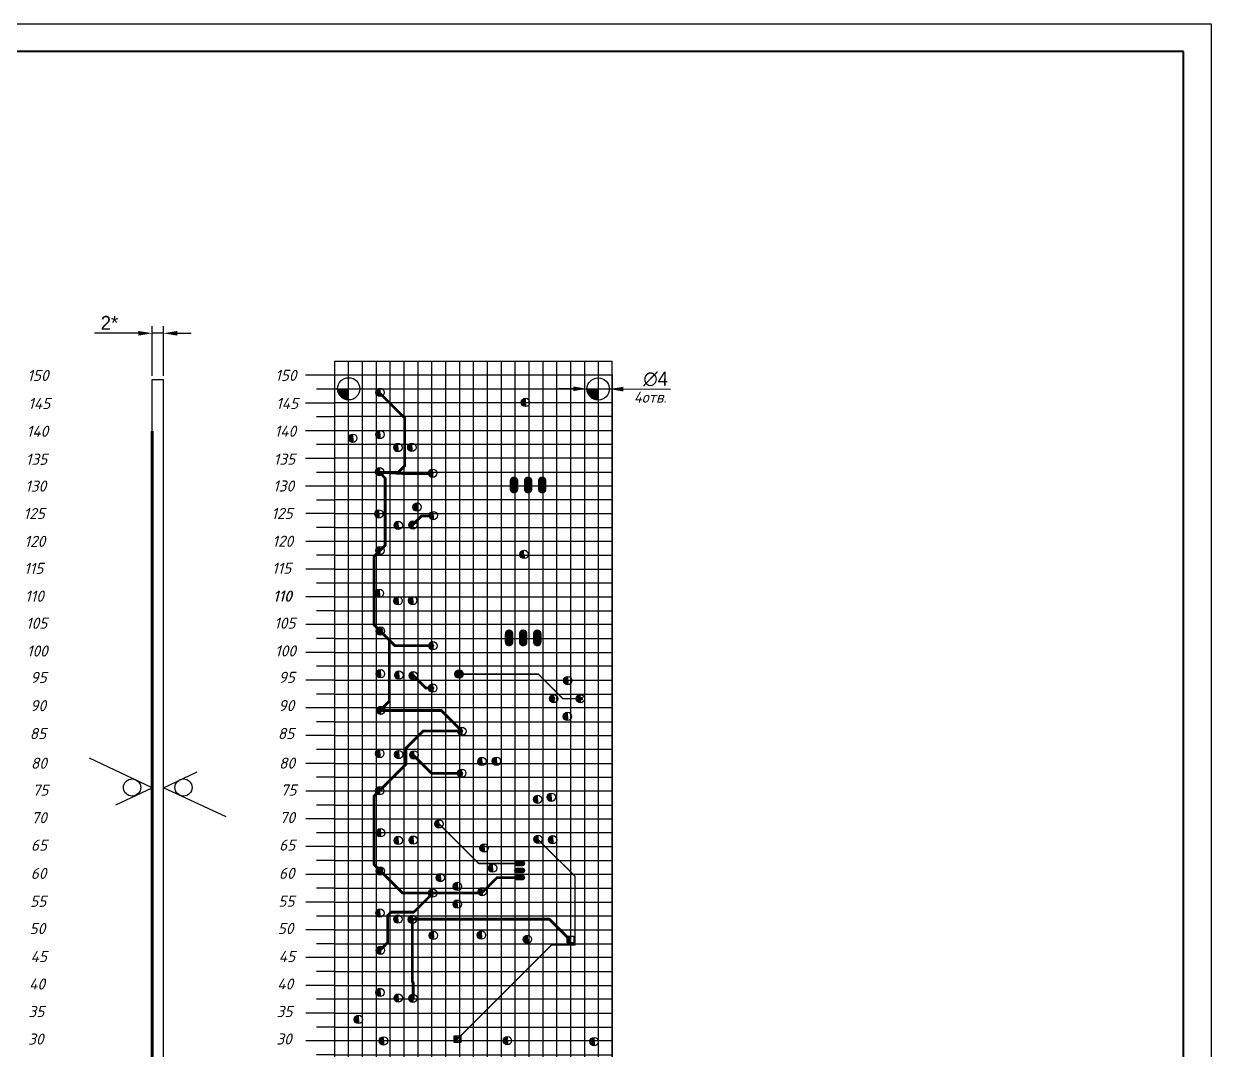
# Model space of a CAD drawing. Header units: millimetres. Extents: x 40 to 3761, y -469 to 920.
# Drawn here: x 1735.9 to 1949.7, y 11.2 to 196.2 of the extents above; entities that cross this region are included whole.
import ezdxf

# ---------------------------------------------------------------- set-up
doc = ezdxf.new("R2010")
doc.units = ezdxf.units.MM
doc.layers.get('Defpoints').update_dxf_attribs({"color": 5})
for name, color, linetype in [('3-размеры', 6, 'Continuous'), ('BottomLayer', 5, 'Continuous'), ('KONTUR', 7, 'Continuous'), ('PDF _Текст', 7, 'Continuous'), ('Слой1', 7, 'Continuous')]:
    doc.layers.add(name, color=color, linetype=linetype)
doc.layers.add('Основная', color=7, linetype='Continuous', lineweight=40)
doc.layers.add('Толстые', color=7, linetype='Continuous', lineweight=30)
doc.styles.add('PDF ISOCPEUR Italic', font='isocpeui.ttf')
doc.dimstyles.new('ISO-25', dxfattribs={"dimtxt": 2.5, "dimasz": 2.5, "dimexe": 1.25, "dimexo": 0.625, "dimtad": 1, "dimtxsty": 'Standard', "dimcen": 2.5, "dimadec": 0, "dimazin": 0, "dimtfac": 1, "dimtmove": 0, "dimatfit": 3, "dimfxl": 1, "dimarcsym": 0})

# ---------------------------------------------------------------- blocks, each defined once
blk = doc.blocks.new('*U91')
blk.add_line((0, 0.98), (0, -0.98))
blk = doc.blocks.new('*U92')
at = {"color": 0, "linetype": 'ByBlock', "lineweight": -2, "transparency": 16777216}
for p in [(0, 0), (5, 0), (10, 0), (15, 0), (20, 0), (25, 0), (30, 0), (35, 0), (40, 0), (45, 0), (50, 0), (55, 0), (60, 0), (65, 0), (70, 0), (75, 0), (80, 0), (85, 0), (90, 0), (95, 0), (100, 0), (105, 0), (110, 0), (115, 0), (120, 0), (125, 0)]:
    blk.add_blockref('*U91', p, dxfattribs=at)
blk = doc.blocks.new('*U93')
blk.add_line((1.62, 0), (-1.62, 0))
blk = doc.blocks.new('*U94')
at = {"color": 0, "linetype": 'ByBlock', "lineweight": -2, "transparency": 16777216}
for p in [(0, 0), (0, -2.5), (0, -5), (0, -7.5), (0, -10), (0, -12.5), (0, -15), (0, -17.5), (0, -20), (0, -22.5), (0, -25), (0, -27.5), (0, -30), (0, -32.5), (0, -35), (0, -37.5), (0, -40), (0, -42.5), (0, -45), (0, -47.5), (0, -50), (0, -52.5), (0, -55), (0, -57.5), (0, -60), (0, -62.5), (0, -65), (0, -67.5), (0, -70), (0, -72.5), (0, -75), (0, -77.5), (0, -80), (0, -82.5), (0, -85), (0, -87.5), (0, -90), (0, -92.5), (0, -95), (0, -97.5), (0, -100), (0, -102.5), (0, -105), (0, -107.5), (0, -110), (0, -112.5), (0, -115), (0, -117.5), (0, -120), (0, -122.5), (0, -125)]:
    blk.add_blockref('*U93', p, dxfattribs=at)
blk = doc.blocks.new('*U85')
for p, q in [((-25, 2.5), (25, 2.5)), ((-25, 0), (25, 0)), ((25, -2.5), (-25, -2.5))]:
    blk.add_line(p, q)
blk = doc.blocks.new('*U86')
at = {"color": 0, "linetype": 'ByBlock', "lineweight": -2, "transparency": 16777216}
for p in [(0, 142.5), (0, 135), (0, 127.5), (0, 120), (0, 112.5), (0, 105), (0, 97.5), (0, 90), (0, 82.5), (0, 75), (0, 67.5), (0, 60), (0, 52.5), (0, 45), (0, 37.5), (0, 30), (0, 22.5), (0, 15), (0, 7.5), (0, 0)]:
    blk.add_blockref('*U85', p, dxfattribs=at)
blk = doc.blocks.new('*U87')
for p, q in [((-2.5, 76.25), (-2.5, 73.75)), ((0, -76.25), (0, 76.25)), ((2.5, -76.25), (2.5, 76.25)), ((-2.5, 73.75), (-2.5, -76.25))]:
    blk.add_line(p, q)
blk = doc.blocks.new('*U88')
at = {"color": 0, "linetype": 'ByBlock', "lineweight": -2, "transparency": 16777216}
for p in [(0, 0), (7.5, 0), (15, 0), (22.5, 0), (30, 0), (37.5, 0), (45, 0)]:
    blk.add_blockref('*U87', p, dxfattribs=at)
blk = doc.blocks.new('*D111')
at = {"layer": '3-размеры', "color": 0, "lineweight": -2, "transparency": 16777216}
for p, q in [((1834.8, 130.42), (1832.3, 130.44)), ((1837.3, 130.41), (1841.3, 130.37)), ((1852.34, 130.29), (1843.8, 130.35))]:
    blk.add_line(p, q, dxfattribs=at)
at = {"layer": '3-размеры', "color": 0, "transparency": 16777216}
for points in [[(1834.8, 130.84), (1834.8, 130.01), (1837.3, 130.41)], [(1843.8, 130.77), (1843.8, 129.94), (1841.3, 130.37)]]:
    blk.add_solid(points, dxfattribs=at)
at = {"layer": 'Defpoints', "color": 0, "transparency": 16777216}
for p in [(1837.3, 130.41), (1841.3, 130.37)]:
    blk.add_point(p, dxfattribs=at)
at = {"layer": '3-размеры', "color": 0, "transparency": 16777216, "insert": (1849.65, 132.18), "char_height": 2.5, "attachment_point": 5, "rotation": 359.5536}
blk.add_mtext('∅4', dxfattribs=at)
blk = doc.blocks.new('*D107')
at = {"layer": '3-размеры', "color": 0, "lineweight": -2, "transparency": 16777216}
for p, q in [((1759.01, 132.72), (1759.01, 141.67)), ((1761.01, 132.72), (1761.01, 141.67)), ((1756.51, 140.42), (1748.59, 140.42)), ((1761.01, 140.42), (1759.01, 140.42)), ((1763.51, 140.42), (1766.01, 140.42))]:
    blk.add_line(p, q, dxfattribs=at)
at = {"layer": '3-размеры', "color": 0, "transparency": 16777216}
for points in [[(1756.51, 140.83), (1756.51, 140), (1759.01, 140.42)], [(1763.51, 140.83), (1763.51, 140), (1761.01, 140.42)]]:
    blk.add_solid(points, dxfattribs=at)
at = {"layer": 'Defpoints', "color": 0, "transparency": 16777216}
for p in [(1759.01, 140.42), (1759.01, 132.1), (1761.01, 132.1)]:
    blk.add_point(p, dxfattribs=at)
at = {"layer": '3-размеры', "color": 0, "transparency": 16777216, "insert": (1751.3, 142.29), "char_height": 2.5, "attachment_point": 5}
blk.add_mtext('2*', dxfattribs=at)

msp = doc.modelspace()

# ---------------------------------------------------------------- hatches: boundary and pattern name
h = msp.add_hatch(color=256)
h.dxf.hatch_style = 1
h.paths.add_polyline_path([(1800.033, 130.512, 0.4142136), (1799.283, 129.762, 0.4142136), (1800.033, 129.012), (1800.033, 129.762)])
h = msp.add_hatch(color=256)
h.dxf.hatch_style = 1
h.paths.add_polyline_path([(1826.203, 128.703, 0.4142136), (1825.453, 127.953, 0.4142136), (1826.203, 127.203), (1826.203, 127.953)])
h = msp.add_hatch(color=256)
h.dxf.hatch_style = 1
h.paths.add_polyline_path([(1795.111, 122.266, 0.4142136), (1794.361, 121.516, 0.4142136), (1795.111, 120.766), (1795.111, 121.516)])
h = msp.add_hatch(color=256)
h.dxf.hatch_style = 1
h.paths.add_polyline_path([(1799.99, 122.923, 0.4142136), (1799.24, 122.173, 0.4142136), (1799.99, 121.423), (1799.99, 122.173)])
h = msp.add_hatch(color=256)
h.dxf.hatch_style = 1
h.paths.add_polyline_path([(1803.241, 120.588, 0.4142136), (1802.491, 119.838, 0.4142136), (1803.241, 119.088), (1803.241, 119.838)])
h = msp.add_hatch(color=256)
h.dxf.hatch_style = 1
h.paths.add_polyline_path([(1805.744, 120.609, 0.4142136), (1804.994, 119.859, 0.4142136), (1805.744, 119.109), (1805.744, 119.859)])
h = msp.add_hatch(color=256)
h.dxf.hatch_style = 1
h.paths.add_polyline_path([(1799.957, 116.222, 0.4142136), (1799.207, 115.472, 0.4142136), (1799.957, 114.722), (1799.957, 115.472)])
h = msp.add_hatch(color=256)
h.dxf.hatch_style = 1
h.paths.add_polyline_path([(1809.466, 115.956, 0.4142136), (1808.716, 115.206, 0.4142136), (1809.466, 114.456), (1809.466, 115.206)])
h = msp.add_hatch(color=256)
h.dxf.hatch_style = 1
h.paths.add_polyline_path([(1806.682, 109.846, 0.4142136), (1805.932, 109.096, 0.4142136), (1806.682, 108.346), (1806.682, 109.096)])
h = msp.add_hatch(color=256)
h.dxf.hatch_style = 1
h.paths.add_polyline_path([(1799.813, 108.633, 0.4142136), (1799.063, 107.883, 0.4142136), (1799.813, 107.133), (1799.813, 107.883)])
h = msp.add_hatch(color=256)
h.dxf.hatch_style = 1
h.paths.add_polyline_path([(1809.593, 108.319, 0.4142136), (1808.843, 107.569, 0.4142136), (1809.593, 106.819), (1809.593, 107.569)])
h = msp.add_hatch(color=256)
h.dxf.hatch_style = 1
h.paths.add_polyline_path([(1803.289, 106.562, 0.4142136), (1802.539, 105.812, 0.4142136), (1803.289, 105.062), (1803.289, 105.812)])
h = msp.add_hatch(color=256)
h.dxf.hatch_style = 1
h.paths.add_polyline_path([(1805.928, 106.625, 0.4142136), (1805.178, 105.875, 0.4142136), (1805.928, 105.125), (1805.928, 105.875)])
h = msp.add_hatch(color=256)
h.dxf.hatch_style = 1
h.paths.add_polyline_path([(1799.989, 102.016, 0.4142136), (1799.239, 101.266, 0.4142136), (1799.989, 100.516), (1799.989, 101.266)])
h = msp.add_hatch(color=256)
h.dxf.hatch_style = 1
h.paths.add_polyline_path([(1825.957, 101.322, 0.4142136), (1825.207, 100.572, 0.4142136), (1825.957, 99.822), (1825.957, 100.572)])
h = msp.add_hatch(color=256)
h.dxf.hatch_style = 1
h.paths.add_polyline_path([(1799.915, 94.32, 0.4142136), (1799.165, 93.57, 0.4142136), (1799.915, 92.82), (1799.915, 93.57)])
h = msp.add_hatch(color=256)
h.dxf.hatch_style = 1
h.paths.add_polyline_path([(1803.27, 92.969, 0.4142136), (1802.52, 92.219, 0.4142136), (1803.27, 91.469), (1803.27, 92.219)])
h = msp.add_hatch(color=256)
h.dxf.hatch_style = 1
h.paths.add_polyline_path([(1805.911, 93.008, 0.4142136), (1805.161, 92.258, 0.4142136), (1805.911, 91.508), (1805.911, 92.258)])
h = msp.add_hatch(color=256)
h.dxf.hatch_style = 1
h.paths.add_polyline_path([(1800.082, 87.512, 0.4142136), (1799.332, 86.762, 0.4142136), (1800.082, 86.012), (1800.082, 86.762)])
h = msp.add_hatch(color=256)
h.dxf.hatch_style = 1
h.paths.add_polyline_path([(1809.535, 84.868, 0.4142136), (1808.785, 84.118, 0.4142136), (1809.535, 83.368), (1809.535, 84.118)])
h = msp.add_hatch(color=256)
h.dxf.hatch_style = 1
h.paths.add_polyline_path([(1800.097, 79.818, 0.4142136), (1799.347, 79.068, 0.4142136), (1800.097, 78.318), (1800.097, 79.068)])
h = msp.add_hatch(color=256)
h.dxf.hatch_style = 1
h.paths.add_polyline_path([(1803.415, 79.585, 0.4142136), (1802.665, 78.835, 0.4142136), (1803.415, 78.085), (1803.415, 78.835)])
h = msp.add_hatch(color=256)
h.dxf.hatch_style = 1
h.paths.add_polyline_path([(1806.005, 79.475, 0.4142136), (1805.255, 78.725, 0.4142136), (1806.005, 77.975), (1806.005, 78.725)])
h = msp.add_hatch(color=256)
h.dxf.hatch_style = 1
h.paths.add_polyline_path([(1815.01, 79.016, 1), (1813.51, 79.016, 1)])
h = msp.add_hatch(color=256)
h.dxf.hatch_style = 1
h.paths.add_polyline_path([(1809.508, 77.243, 0.4142136), (1808.758, 76.493, 0.4142136), (1809.508, 75.743), (1809.508, 76.493)])
h = msp.add_hatch(color=256)
h.dxf.hatch_style = 1
h.paths.add_polyline_path([(1833.823, 78.601, 0.4142136), (1833.073, 77.851, 0.4142136), (1833.823, 77.101), (1833.823, 77.851)])
h = msp.add_hatch(color=256)
h.dxf.hatch_style = 1
h.paths.add_polyline_path([(1831.283, 75.335, 0.4142136), (1830.533, 74.585, 0.4142136), (1831.283, 73.835), (1831.283, 74.585)])
h = msp.add_hatch(color=256)
h.dxf.hatch_style = 1
h.paths.add_polyline_path([(1836.082, 75.327, 0.4142136), (1835.332, 74.577, 0.4142136), (1836.082, 73.827), (1836.082, 74.577)])
h = msp.add_hatch(color=256)
h.dxf.hatch_style = 1
h.paths.add_polyline_path([(1800.125, 73.238, 0.4142136), (1799.375, 72.488, 0.4142136), (1800.125, 71.738), (1800.125, 72.488)])
h = msp.add_hatch(color=256)
h.dxf.hatch_style = 1
h.paths.add_polyline_path([(1833.768, 72.129, 0.4142136), (1833.018, 71.379, 0.4142136), (1833.768, 70.629), (1833.768, 71.379)])
h = msp.add_hatch(color=256)
h.dxf.hatch_style = 1
h.paths.add_polyline_path([(1814.758, 69.453, 0.4142136), (1814.008, 68.703, 0.4142136), (1814.758, 67.953), (1814.758, 68.703)])
h = msp.add_hatch(color=256)
h.dxf.hatch_style = 1
h.paths.add_polyline_path([(1799.977, 65.453, 0.4142136), (1799.227, 64.703, 0.4142136), (1799.977, 63.953), (1799.977, 64.703)])
h = msp.add_hatch(color=256)
h.dxf.hatch_style = 1
h.paths.add_polyline_path([(1803.38, 65.271, 0.4142136), (1802.63, 64.521, 0.4142136), (1803.38, 63.771), (1803.38, 64.521)])
h = msp.add_hatch(color=256)
h.dxf.hatch_style = 1
h.paths.add_polyline_path([(1806.115, 65.21, 0.4142136), (1805.365, 64.46, 0.4142136), (1806.115, 63.71), (1806.115, 64.46)])
h = msp.add_hatch(color=256)
h.dxf.hatch_style = 1
h.paths.add_polyline_path([(1818.36, 64.026, 0.4142136), (1817.61, 63.276, 0.4142136), (1818.36, 62.526), (1818.36, 63.276)])
h = msp.add_hatch(color=256)
h.dxf.hatch_style = 1
h.paths.add_polyline_path([(1820.973, 64.057, 0.4142136), (1820.223, 63.307, 0.4142136), (1820.973, 62.557), (1820.973, 63.307)])
h = msp.add_hatch(color=256)
h.dxf.hatch_style = 1
h.paths.add_polyline_path([(1814.741, 61.894, 0.4142136), (1813.991, 61.144, 0.4142136), (1814.741, 60.394), (1814.741, 61.144)])
h = msp.add_hatch(color=256)
h.dxf.hatch_style = 1
h.paths.add_polyline_path([(1799.944, 58.738, 0.4142136), (1799.194, 57.988, 0.4142136), (1799.944, 57.238), (1799.944, 57.988)])
h = msp.add_hatch(color=256)
h.dxf.hatch_style = 1
h.paths.add_polyline_path([(1828.396, 57.193, 0.4142136), (1827.646, 56.443, 0.4142136), (1828.396, 55.693), (1828.396, 56.443)])
h = msp.add_hatch(color=256)
h.dxf.hatch_style = 1
h.paths.add_polyline_path([(1830.838, 57.575, 0.4142136), (1830.088, 56.825, 0.4142136), (1830.838, 56.075), (1830.838, 56.825)])
h = msp.add_hatch(color=256)
h.dxf.hatch_style = 1
h.paths.add_polyline_path([(1810.632, 52.771, 0.4142136), (1809.882, 52.021, 0.4142136), (1810.632, 51.271), (1810.632, 52.021)])
h = msp.add_hatch(color=256)
h.dxf.hatch_style = 1
h.paths.add_polyline_path([(1800.116, 51.175, 0.4142136), (1799.366, 50.425, 0.4142136), (1800.116, 49.675), (1800.116, 50.425)])
h = msp.add_hatch(color=256)
h.dxf.hatch_style = 1
h.paths.add_polyline_path([(1803.299, 49.784, 0.4142136), (1802.549, 49.034, 0.4142136), (1803.299, 48.284), (1803.299, 49.034)])
h = msp.add_hatch(color=256)
h.dxf.hatch_style = 1
h.paths.add_polyline_path([(1805.999, 49.841, 0.4142136), (1805.249, 49.091, 0.4142136), (1805.999, 48.341), (1805.999, 49.091)])
h = msp.add_hatch(color=256)
h.dxf.hatch_style = 1
h.paths.add_polyline_path([(1828.47, 49.995, 0.4142136), (1827.72, 49.245, 0.4142136), (1828.47, 48.495), (1828.47, 49.245)])
h = msp.add_hatch(color=256)
h.dxf.hatch_style = 1
h.paths.add_polyline_path([(1831.108, 49.906, 0.4142136), (1830.358, 49.156, 0.4142136), (1831.108, 48.406), (1831.108, 49.156)])
h = msp.add_hatch(color=256)
h.dxf.hatch_style = 1
h.paths.add_polyline_path([(1818.759, 48.421, 0.4142136), (1818.009, 47.671, 0.4142136), (1818.759, 46.921), (1818.759, 47.671)])
h = msp.add_hatch(color=256)
h.dxf.hatch_style = 1
h.paths.add_polyline_path([(1800.059, 44.277, 0.4142136), (1799.309, 43.527, 0.4142136), (1800.059, 42.777), (1800.059, 43.527)])
h = msp.add_hatch(color=256)
h.dxf.hatch_style = 1
h.paths.add_polyline_path([(1810.882, 43.09, 0.4142136), (1810.132, 42.34, 0.4142136), (1810.882, 41.59), (1810.882, 42.34)])
h = msp.add_hatch(color=256)
h.dxf.hatch_style = 1
h.paths.add_polyline_path([(1820.274, 44.806, 0.4142136), (1819.524, 44.056, 0.4142136), (1820.274, 43.306), (1820.274, 44.056)])
h = msp.add_hatch(color=256)
h.dxf.hatch_style = 1
h.paths.add_polyline_path([(1813.948, 41.493, 0.4142136), (1813.198, 40.743, 0.4142136), (1813.948, 39.993), (1813.948, 40.743)])
h = msp.add_hatch(color=256)
h.dxf.hatch_style = 1
h.paths.add_polyline_path([(1809.493, 40.299, 0.4142136), (1808.743, 39.549, 0.4142136), (1809.493, 38.799), (1809.493, 39.549)])
h = msp.add_hatch(color=256)
h.dxf.hatch_style = 1
h.paths.add_polyline_path([(1818.418, 40.581, 0.4142136), (1817.668, 39.831, 0.4142136), (1818.418, 39.081), (1818.418, 39.831)])
h = msp.add_hatch(color=256)
h.dxf.hatch_style = 1
h.paths.add_polyline_path([(1799.984, 36.711, 0.4142136), (1799.234, 35.961, 0.4142136), (1799.984, 35.211), (1799.984, 35.961)])
h = msp.add_hatch(color=256)
h.dxf.hatch_style = 1
h.paths.add_polyline_path([(1813.92, 38.32, 0.4142136), (1813.17, 37.57, 0.4142136), (1813.92, 36.82), (1813.92, 37.57)])
h = msp.add_hatch(color=256)
h.dxf.hatch_style = 1
h.paths.add_polyline_path([(1803.239, 35.616, 0.4142136), (1802.489, 34.866, 0.4142136), (1803.239, 34.116), (1803.239, 34.866)])
h = msp.add_hatch(color=256)
h.dxf.hatch_style = 1
h.paths.add_polyline_path([(1805.84, 35.562, 0.4142136), (1805.09, 34.812, 0.4142136), (1805.84, 34.062), (1805.84, 34.812)])
h = msp.add_hatch(color=256)
h.dxf.hatch_style = 1
h.paths.add_polyline_path([(1809.64, 32.68, 0.4142136), (1808.89, 31.93, 0.4142136), (1809.64, 31.18), (1809.64, 31.93)])
h = msp.add_hatch(color=256)
h.dxf.hatch_style = 1
h.paths.add_polyline_path([(1818.277, 32.73, 0.4142136), (1817.527, 31.98, 0.4142136), (1818.277, 31.23), (1818.277, 31.98)])
h = msp.add_hatch(color=256)
h.dxf.hatch_style = 1
h.paths.add_polyline_path([(1800.088, 29.998, 0.4142136), (1799.338, 29.248, 0.4142136), (1800.088, 28.498), (1800.088, 29.248)])
h = msp.add_hatch(color=256)
h.dxf.hatch_style = 1
h.paths.add_polyline_path([(1826.556, 31.976, 0.4142136), (1825.806, 31.226, 0.4142136), (1826.556, 30.476), (1826.556, 31.226)])
h = msp.add_hatch(color=256)
h.dxf.hatch_style = 1
h.paths.add_polyline_path([(1834.291, 31.781), (1833.697, 31.781), (1833.697, 30.581), (1834.291, 30.581)])
h = msp.add_hatch(color=256)
h.dxf.hatch_style = 1
h.paths.add_polyline_path([(1800.014, 22.395, 0.4142136), (1799.264, 21.645, 0.4142136), (1800.014, 20.895), (1800.014, 21.645)])
h = msp.add_hatch(color=256)
h.dxf.hatch_style = 1
h.paths.add_polyline_path([(1803.287, 21.4, 0.4142136), (1802.537, 20.65, 0.4142136), (1803.287, 19.9), (1803.287, 20.65)])
h = msp.add_hatch(color=256)
h.dxf.hatch_style = 1
h.paths.add_polyline_path([(1805.945, 21.35, 0.4142136), (1805.195, 20.6, 0.4142136), (1805.945, 19.85), (1805.945, 20.6)])
h = msp.add_hatch(color=256)
h.dxf.hatch_style = 1
h.paths.add_polyline_path([(1796.137, 17.532, 0.4142136), (1795.387, 16.782, 0.4142136), (1796.137, 16.032), (1796.137, 16.782)])
h = msp.add_hatch(color=256)
h.dxf.hatch_style = 1
h.paths.add_polyline_path([(1800.641, 13.684, 0.4142136), (1799.891, 12.934, 0.4142136), (1800.641, 12.184), (1800.641, 12.934)])
h = msp.add_hatch(color=256)
h.dxf.hatch_style = 1
h.paths.add_polyline_path([(1813.969, 13.842), (1813.375, 13.842), (1813.375, 12.642), (1813.969, 12.642)])
h = msp.add_hatch(color=256)
h.dxf.hatch_style = 1
h.paths.add_polyline_path([(1822.967, 13.711, 0.4142136), (1822.217, 12.961, 0.4142136), (1822.967, 12.211), (1822.967, 12.961)])
h = msp.add_hatch(color=256)
h.dxf.hatch_style = 1
h.paths.add_polyline_path([(1838.57, 13.551, 0.4142136), (1837.82, 12.801, 0.4142136), (1838.57, 12.051), (1838.57, 12.801)])
at = {"layer": 'BottomLayer'}
h = msp.add_hatch(color=256, dxfattribs=at)
h.dxf.hatch_style = 1
edge = h.paths.add_edge_path()
edge.add_line((1794.382, 130.413), (1792.382, 130.413))
edge.add_arc((1794.395, 130.426), 2.013, 180.37805, 269.62195)
edge.add_line((1794.382, 128.413), (1794.382, 130.413))
h = msp.add_hatch(color=256, dxfattribs=at)
h.dxf.hatch_style = 1
edge = h.paths.add_edge_path()
edge.add_line((1839.3, 130.39), (1837.3, 130.39))
edge.add_arc((1839.314, 130.403), 2.013, 180.37805, 269.62195)
edge.add_line((1839.3, 128.39), (1839.3, 130.39))

# ---------------------------------------------------------------- linework, layer by layer
for p, q in [((1791.843, 135.42), (1841.843, 135.42)), ((1841.843, 132.92), (1841.843, 135.42)), ((1791.83, 132.852), (1786.614, 132.852)), ((1791.83, 132.852), (1791.83, 131.602)), ((1791.843, 132.92), (1841.843, 132.92)), ((1841.843, 132.92), (1841.843, -17.08)), ((1759.006, 122.756), (1759.006, 132.099)), ((1759.006, 132.099), (1761.006, 132.099)), ((1761.006, 122.756), (1761.006, 132.099)), ((1791.83, 130.352), (1788.582, 130.352)), ((1791.83, 127.852), (1786.614, 127.852)), ((1791.83, 125.352), (1788.582, 125.352)), ((1761.006, -2.134), (1761.006, 122.756)), ((1791.83, 122.852), (1786.614, 122.852)), ((1791.83, 120.352), (1788.582, 120.352)), ((1791.83, 117.852), (1786.614, 117.852)), ((1791.83, 115.352), (1788.582, 115.352)), ((1791.83, 112.852), (1786.614, 112.852)), ((1791.83, 110.352), (1788.582, 110.352))]:
    msp.add_line(p, q)
at = {"lineweight": 60}
msp.add_line((1759.006, 122.756), (1759.006, -2.134), dxfattribs=at)
at = {"layer": 'BottomLayer'}
for p, q in [((1830.789, 74.842), (1830.77, 74.418)), ((1831.101, 75.128), (1830.789, 74.842)), ((1835.789, 74.842), (1835.77, 74.418)), ((1836.101, 75.128), (1835.789, 74.842)), ((1830.77, 74.418), (1831.057, 74.105)), ((1835.77, 74.418), (1836.057, 74.105))]:
    msp.add_line(p, q, dxfattribs=at)
for points, const_width in [([(1799.882, 129.725), (1804.454, 125.153)], 0.5), ([(1804.454, 116.517), (1804.454, 125.153)], 0.5), ([(1799.882, 115.374), (1804.911, 115.12)], 0.5), ([(1799.882, 115.374), (1800.949, 114.308)], 0.5), ([(1799.882, 115.374), (1803.311, 115.374)], 0.5), ([(1803.311, 115.374), (1804.454, 116.517)], 0.5), ([(1800.949, 102.217), (1800.949, 114.308)], 0.5), ([(1804.911, 115.12), (1809.407, 115.12)], 0.5), ([(1824.139, 113.85), (1824.139, 112.326)], 1.524), ([(1826.679, 113.85), (1826.679, 112.326)], 1.524), ([(1829.219, 113.85), (1829.219, 112.326)], 1.524), ([(1805.724, 105.722), (1807.502, 107.5)], 0.5), ([(1807.502, 107.5), (1809.407, 107.5)], 0.5), ([(1798.942, 100.211), (1800.009, 101.277)], 0.5), ([(1800.009, 101.277), (1800.949, 102.217)], 0.5), ([(1798.942, 87.866), (1798.942, 100.211)], 0.5), ([(1798.942, 87.866), (1800.009, 86.799)], 0.5), ([(1800.009, 86.799), (1801.711, 85.098)], 0.5), ([(1823.25, 86.291), (1823.25, 84.767)], 1.524), ([(1825.79, 86.291), (1825.79, 84.767)], 1.524), ([(1828.33, 86.291), (1828.33, 84.767)], 1.524), ([(1801.711, 85.098), (1802.676, 84.132)], 0.5), ([(1801.711, 74.15), (1801.711, 85.098)], 0.5), ([(1802.676, 84.132), (1809.534, 84.132)], 0.5), ([(1814.233, 79.002), (1828.508, 79.002)], 0.254), ([(1828.508, 79.002), (1832.902, 74.607)], 0.254), ([(1805.978, 78.798), (1808.264, 76.512)], 0.5), ([(1808.264, 76.512), (1809.534, 76.512)], 0.5), ([(1800.009, 72.448), (1801.711, 74.15)], 0.5), ([(1800.009, 72.448), (1811.058, 72.448)], 0.5), ([(1811.058, 72.448), (1814.741, 68.765)], 0.5), ([(1832.902, 74.607), (1836.291, 74.607)], 0.254), ([(1804.708, 65.692), (1807.781, 68.765)], 0.5), ([(1807.781, 68.765), (1814.741, 68.765)], 0.5), ([(1804.708, 62.796), (1804.708, 65.692)], 0.5), ([(1805.978, 64.447), (1809.28, 61.145)], 0.5), ([(1800.009, 58.097), (1804.708, 62.796)], 0.5), ([(1809.28, 61.145), (1814.741, 61.145)], 0.5), ([(1798.942, 57.031), (1800.009, 58.097)], 0.5), ([(1798.942, 44.686), (1798.942, 57.031)], 0.5), ([(1810.397, 52.293), (1817.801, 44.889)], 0.254), ([(1828.457, 49.24), (1835.112, 42.586)], 0.254), ([(1798.942, 44.686), (1800.009, 43.619)], 0.5), ([(1817.801, 44.889), (1825.155, 44.889)], 0.254), ([(1825.655, 44.889), (1824.655, 44.889)], 1), ([(1800.009, 43.619), (1804.073, 39.555)], 0.5), ([(1825.655, 43.619), (1824.655, 43.619)], 1), ([(1825.655, 42.349), (1824.655, 42.349)], 1), ([(1818.297, 39.555), (1821.091, 42.349)], 0.5), ([(1821.091, 42.349), (1825.155, 42.349)], 0.5), ([(1835.112, 30.208), (1835.112, 42.586)], 0.254), ([(1804.073, 39.555), (1809.534, 39.555)], 0.5), ([(1806.105, 36.126), (1809.534, 39.555)], 0.5), ([(1809.534, 39.555), (1818.297, 39.555)], 0.5), ([(1801.38, 35.491), (1802.015, 36.126)], 0.5), ([(1802.015, 36.126), (1806.105, 36.126)], 0.5), ([(1801.38, 30.64), (1801.38, 35.491)], 0.5), ([(1805.851, 23.579), (1805.851, 34.856)], 0.5), ([(1805.851, 34.856), (1830.489, 34.856)], 0.5), ([(1830.489, 34.856), (1834.172, 31.173)], 0.5), ([(1800.009, 29.268), (1801.38, 30.64)], 0.5), ([(1813.852, 13.139), (1830.921, 30.208)], 0.254), ([(1830.921, 30.208), (1835.112, 30.208)], 0.254), ([(1805.851, 23.579), (1805.978, 23.452)], 0.5), ([(1805.978, 20.632), (1805.978, 23.452)], 0.5)]:
    msp.add_lwpolyline(points, dxfattribs=dict(at, const_width=const_width))
for points, const_width in [([(1799.757, 129.725, 1), (1800.007, 129.725, 1)], 0.25), ([(1804.329, 125.153, 1), (1804.579, 125.153, 1)], 0.25), ([(1804.329, 125.153, 1), (1804.579, 125.153, 1)], 0.25), ([(1799.757, 115.374, 1), (1800.007, 115.374, 1)], 0.25), ([(1799.757, 115.374, 1), (1800.007, 115.374, 1)], 0.25), ([(1799.757, 115.374, 1), (1800.007, 115.374, 1)], 0.25), ([(1803.186, 115.374, 1), (1803.436, 115.374, 1)], 0.25), ([(1803.186, 115.374, 1), (1803.436, 115.374, 1)], 0.25), ([(1804.329, 116.517, 1), (1804.579, 116.517, 1)], 0.25), ([(1804.329, 116.517, 1), (1804.579, 116.517, 1)], 0.25), ([(1800.824, 114.308, 1), (1801.074, 114.308, 1)], 0.25), ([(1800.824, 114.308, 1), (1801.074, 114.308, 1)], 0.25), ([(1804.786, 115.12, 1), (1805.036, 115.12, 1)], 0.25), ([(1804.786, 115.12, 1), (1805.036, 115.12, 1)], 0.25), ([(1809.282, 115.12, 1), (1809.532, 115.12, 1)], 0.25), ([(1823.758, 113.85, 1), (1824.52, 113.85, 1)], 0.762), ([(1826.298, 113.85, 1), (1827.06, 113.85, 1)], 0.762), ([(1828.838, 113.85, 1), (1829.6, 113.85, 1)], 0.762), ([(1823.758, 112.326, 1), (1824.52, 112.326, 1)], 0.762), ([(1826.298, 112.326, 1), (1827.06, 112.326, 1)], 0.762), ([(1828.838, 112.326, 1), (1829.6, 112.326, 1)], 0.762), ([(1807.377, 107.5, 1), (1807.627, 107.5, 1)], 0.25), ([(1807.377, 107.5, 1), (1807.627, 107.5, 1)], 0.25), ([(1809.282, 107.5, 1), (1809.532, 107.5, 1)], 0.25), ([(1805.599, 105.722, 1), (1805.849, 105.722, 1)], 0.25), ([(1799.884, 101.277, 1), (1800.134, 101.277, 1)], 0.25), ([(1799.884, 101.277, 1), (1800.134, 101.277, 1)], 0.25), ([(1800.824, 102.217, 1), (1801.074, 102.217, 1)], 0.25), ([(1800.824, 102.217, 1), (1801.074, 102.217, 1)], 0.25), ([(1798.817, 100.211, 1), (1799.067, 100.211, 1)], 0.25), ([(1798.817, 100.211, 1), (1799.067, 100.211, 1)], 0.25), ([(1798.817, 87.866, 1), (1799.067, 87.866, 1)], 0.25), ([(1798.817, 87.866, 1), (1799.067, 87.866, 1)], 0.25), ([(1799.709, 86.799, 1), (1800.309, 86.799, 1)], 0.6), ([(1799.884, 86.799, 1), (1800.134, 86.799, 1)], 0.25), ([(1799.884, 86.799, 1), (1800.134, 86.799, 1)], 0.25), ([(1822.869, 86.291, 1), (1823.631, 86.291, 1)], 0.762), ([(1822.869, 84.767, 1), (1823.631, 84.767, 1)], 0.762), ([(1825.409, 86.291, 1), (1826.171, 86.291, 1)], 0.762), ([(1825.409, 84.767, 1), (1826.171, 84.767, 1)], 0.762), ([(1827.949, 86.291, 1), (1828.711, 86.291, 1)], 0.762), ([(1827.949, 84.767, 1), (1828.711, 84.767, 1)], 0.762), ([(1801.586, 85.098, 1), (1801.836, 85.098, 1)], 0.25), ([(1801.586, 85.098, 1), (1801.836, 85.098, 1)], 0.25), ([(1801.586, 85.098, 1), (1801.836, 85.098, 1)], 0.25), ([(1802.551, 84.132, 1), (1802.801, 84.132, 1)], 0.25), ([(1802.551, 84.132, 1), (1802.801, 84.132, 1)], 0.25), ([(1809.409, 84.132, 1), (1809.659, 84.132, 1)], 0.25), ([(1814.169, 79.002, 1), (1814.296, 79.002, 1)], 0.127), ([(1828.444, 79.002, 1), (1828.571, 79.002, 1)], 0.127), ([(1828.444, 79.002, 1), (1828.571, 79.002, 1)], 0.127), ([(1805.853, 78.798, 1), (1806.103, 78.798, 1)], 0.25), ([(1808.139, 76.512, 1), (1808.389, 76.512, 1)], 0.25), ([(1808.139, 76.512, 1), (1808.389, 76.512, 1)], 0.25), ([(1809.409, 76.512, 1), (1809.659, 76.512, 1)], 0.25), ([(1831.141, 74.607, 1), (1831.441, 74.607, 1)], 0.3), ([(1836.141, 74.607, 1), (1836.441, 74.607, 1)], 0.3), ([(1799.884, 72.448, 1), (1800.134, 72.448, 1)], 0.25), ([(1799.884, 72.448, 1), (1800.134, 72.448, 1)], 0.25), ([(1801.586, 74.15, 1), (1801.836, 74.15, 1)], 0.25), ([(1801.586, 74.15, 1), (1801.836, 74.15, 1)], 0.25), ([(1810.933, 72.448, 1), (1811.183, 72.448, 1)], 0.25), ([(1810.933, 72.448, 1), (1811.183, 72.448, 1)], 0.25), ([(1832.838, 74.607, 1), (1832.965, 74.607, 1)], 0.127), ([(1832.838, 74.607, 1), (1832.965, 74.607, 1)], 0.127), ([(1836.227, 74.607, 1), (1836.354, 74.607, 1)], 0.127), ([(1807.656, 68.765, 1), (1807.906, 68.765, 1)], 0.25), ([(1807.656, 68.765, 1), (1807.906, 68.765, 1)], 0.25), ([(1814.616, 68.765, 1), (1814.866, 68.765, 1)], 0.25), ([(1814.616, 68.765, 1), (1814.866, 68.765, 1)], 0.25), ([(1804.583, 65.692, 1), (1804.833, 65.692, 1)], 0.25), ([(1804.583, 65.692, 1), (1804.833, 65.692, 1)], 0.25), ([(1805.853, 64.447, 1), (1806.103, 64.447, 1)], 0.25), ([(1804.583, 62.796, 1), (1804.833, 62.796, 1)], 0.25), ([(1804.583, 62.796, 1), (1804.833, 62.796, 1)], 0.25), ([(1809.155, 61.145, 1), (1809.405, 61.145, 1)], 0.25), ([(1809.155, 61.145, 1), (1809.405, 61.145, 1)], 0.25), ([(1814.616, 61.145, 1), (1814.866, 61.145, 1)], 0.25), ([(1799.884, 58.097, 1), (1800.134, 58.097, 1)], 0.25), ([(1799.884, 58.097, 1), (1800.134, 58.097, 1)], 0.25), ([(1798.817, 57.031, 1), (1799.067, 57.031, 1)], 0.25), ([(1798.817, 57.031, 1), (1799.067, 57.031, 1)], 0.25), ([(1810.334, 52.293, 1), (1810.461, 52.293, 1)], 0.127), ([(1828.393, 49.24, 1), (1828.52, 49.24, 1)], 0.127), ([(1798.817, 44.686, 1), (1799.067, 44.686, 1)], 0.25), ([(1798.817, 44.686, 1), (1799.067, 44.686, 1)], 0.25), ([(1817.738, 44.889, 1), (1817.865, 44.889, 1)], 0.127), ([(1817.738, 44.889, 1), (1817.865, 44.889, 1)], 0.127), ([(1824.405, 44.889, 1), (1824.905, 44.889, 1)], 0.5), ([(1825.091, 44.889, 1), (1825.218, 44.889, 1)], 0.127), ([(1825.405, 44.889, 1), (1825.905, 44.889, 1)], 0.5), ([(1799.709, 43.619, 1), (1800.309, 43.619, 1)], 0.6), ([(1799.884, 43.619, 1), (1800.134, 43.619, 1)], 0.25), ([(1799.884, 43.619, 1), (1800.134, 43.619, 1)], 0.25), ([(1824.405, 43.619, 1), (1824.905, 43.619, 1)], 0.5), ([(1824.405, 42.349, 1), (1824.905, 42.349, 1)], 0.5), ([(1825.405, 43.619, 1), (1825.905, 43.619, 1)], 0.5), ([(1825.405, 42.349, 1), (1825.905, 42.349, 1)], 0.5), ([(1820.966, 42.349, 1), (1821.216, 42.349, 1)], 0.25), ([(1820.966, 42.349, 1), (1821.216, 42.349, 1)], 0.25), ([(1825.03, 42.349, 1), (1825.28, 42.349, 1)], 0.25), ([(1835.048, 42.586, 1), (1835.175, 42.586, 1)], 0.127), ([(1835.048, 42.586, 1), (1835.175, 42.586, 1)], 0.127), ([(1803.948, 39.555, 1), (1804.198, 39.555, 1)], 0.25), ([(1803.948, 39.555, 1), (1804.198, 39.555, 1)], 0.25), ([(1809.409, 39.555, 1), (1809.659, 39.555, 1)], 0.25), ([(1809.409, 39.555, 1), (1809.659, 39.555, 1)], 0.25), ([(1809.409, 39.555, 1), (1809.659, 39.555, 1)], 0.25), ([(1818.172, 39.555, 1), (1818.422, 39.555, 1)], 0.25), ([(1818.172, 39.555, 1), (1818.422, 39.555, 1)], 0.25), ([(1801.89, 36.126, 1), (1802.14, 36.126, 1)], 0.25), ([(1801.89, 36.126, 1), (1802.14, 36.126, 1)], 0.25), ([(1805.98, 36.126, 1), (1806.23, 36.126, 1)], 0.25), ([(1805.98, 36.126, 1), (1806.23, 36.126, 1)], 0.25), ([(1801.255, 35.491, 1), (1801.505, 35.491, 1)], 0.25), ([(1801.255, 35.491, 1), (1801.505, 35.491, 1)], 0.25), ([(1805.726, 34.856, 1), (1805.976, 34.856, 1)], 0.25), ([(1805.726, 34.856, 1), (1805.976, 34.856, 1)], 0.25), ([(1830.364, 34.856, 1), (1830.614, 34.856, 1)], 0.25), ([(1830.364, 34.856, 1), (1830.614, 34.856, 1)], 0.25), ([(1801.255, 30.64, 1), (1801.505, 30.64, 1)], 0.25), ([(1801.255, 30.64, 1), (1801.505, 30.64, 1)], 0.25), ([(1830.857, 30.208, 1), (1830.984, 30.208, 1)], 0.127), ([(1830.857, 30.208, 1), (1830.984, 30.208, 1)], 0.127), ([(1834.047, 31.173, 1), (1834.297, 31.173, 1)], 0.25), ([(1835.048, 30.208, 1), (1835.175, 30.208, 1)], 0.127), ([(1835.048, 30.208, 1), (1835.175, 30.208, 1)], 0.127), ([(1799.884, 29.268, 1), (1800.134, 29.268, 1)], 0.25), ([(1805.726, 23.579, 1), (1805.976, 23.579, 1)], 0.25), ([(1805.726, 23.579, 1), (1805.976, 23.579, 1)], 0.25), ([(1805.853, 23.452, 1), (1806.103, 23.452, 1)], 0.25), ([(1805.853, 23.452, 1), (1806.103, 23.452, 1)], 0.25), ([(1805.853, 20.632, 1), (1806.103, 20.632, 1)], 0.25)]:
    msp.add_lwpolyline(points, format="xyb", close=True, dxfattribs=dict(at, const_width=const_width))
for centre in [(1794.382, 130.413), (1839.3, 130.39)]:
    msp.add_circle(centre, 2, dxfattribs=at)
at = {"layer": 'KONTUR'}
for p, q in [((1529.681, 196.188), (1949.681, 196.188)), ((1949.681, 196.188), (1949.681, -400.812))]:
    msp.add_line(p, q, dxfattribs=at)
at = {"layer": 'Основная'}
for p, q in [((1944.681, 191.188), (1549.681, 191.188)), ((1944.681, -395.812), (1944.681, 191.188))]:
    msp.add_line(p, q, dxfattribs=at)
at = {"layer": 'Слой1'}
for p, q in [((1800.033, 129.012), (1800.033, 130.512)), ((1800.033, 129.762), (1800.033, 129.012)), ((1826.203, 127.203), (1826.203, 128.703)), ((1826.203, 127.953), (1826.203, 127.203)), ((1795.111, 120.766), (1795.111, 122.266)), ((1799.99, 121.423), (1799.99, 122.923)), ((1799.99, 122.173), (1799.99, 121.423)), ((1795.111, 121.516), (1795.111, 120.766)), ((1803.241, 119.088), (1803.241, 120.588)), ((1803.241, 119.838), (1803.241, 119.088)), ((1805.744, 119.109), (1805.744, 120.609)), ((1805.744, 119.859), (1805.744, 119.109)), ((1799.957, 114.722), (1799.957, 116.222)), ((1799.957, 115.472), (1799.957, 114.722)), ((1809.466, 114.456), (1809.466, 115.956)), ((1809.466, 115.206), (1809.466, 114.456)), ((1806.682, 108.346), (1806.682, 109.846)), ((1806.682, 109.096), (1806.682, 108.346)), ((1799.813, 107.133), (1799.813, 108.633)), ((1799.813, 107.883), (1799.813, 107.133)), ((1809.593, 106.819), (1809.593, 108.319)), ((1809.593, 107.569), (1809.593, 106.819)), ((1803.289, 105.062), (1803.289, 106.562)), ((1803.289, 105.812), (1803.289, 105.062)), ((1805.928, 105.125), (1805.928, 106.625)), ((1805.928, 105.875), (1805.928, 105.125)), ((1799.989, 100.516), (1799.989, 102.016)), ((1799.989, 101.266), (1799.989, 100.516)), ((1825.957, 100.572), (1825.957, 99.822)), ((1799.915, 92.82), (1799.915, 94.32)), ((1799.915, 93.57), (1799.915, 92.82)), ((1803.27, 91.469), (1803.27, 92.969)), ((1803.27, 92.219), (1803.27, 91.469)), ((1805.911, 91.508), (1805.911, 93.008)), ((1805.911, 92.258), (1805.911, 91.508)), ((1800.082, 86.012), (1800.082, 87.512)), ((1800.082, 86.762), (1800.082, 86.012)), ((1809.535, 83.368), (1809.535, 84.868)), ((1809.535, 84.118), (1809.535, 83.368)), ((1800.097, 78.318), (1800.097, 79.818)), ((1803.415, 78.085), (1803.415, 79.585)), ((1806.005, 77.975), (1806.005, 79.475)), ((1800.097, 79.068), (1800.097, 78.318)), ((1803.415, 78.835), (1803.415, 78.085)), ((1806.005, 78.725), (1806.005, 77.975)), ((1809.508, 75.743), (1809.508, 77.243)), ((1833.823, 77.101), (1833.823, 78.601)), ((1833.823, 77.851), (1833.823, 77.101)), ((1809.508, 76.493), (1809.508, 75.743)), ((1831.283, 73.835), (1831.283, 75.335)), ((1836.082, 73.827), (1836.082, 75.327)), ((1800.125, 71.738), (1800.125, 73.238)), ((1831.283, 74.585), (1831.283, 73.835)), ((1836.082, 74.577), (1836.082, 73.827)), ((1800.125, 72.488), (1800.125, 71.738)), ((1833.768, 70.629), (1833.768, 72.129)), ((1833.768, 71.379), (1833.768, 70.629)), ((1814.758, 67.953), (1814.758, 69.453)), ((1814.758, 68.703), (1814.758, 67.953)), ((1799.977, 63.953), (1799.977, 65.453)), ((1799.977, 64.703), (1799.977, 63.953)), ((1803.38, 63.771), (1803.38, 65.271)), ((1803.38, 64.521), (1803.38, 63.771)), ((1806.115, 63.71), (1806.115, 65.21)), ((1806.115, 64.46), (1806.115, 63.71)), ((1818.36, 62.526), (1818.36, 64.026)), ((1818.36, 63.276), (1818.36, 62.526)), ((1820.973, 62.557), (1820.973, 64.057)), ((1820.973, 63.307), (1820.973, 62.557)), ((1814.741, 60.394), (1814.741, 61.894)), ((1814.741, 61.144), (1814.741, 60.394)), ((1799.944, 57.238), (1799.944, 58.738)), ((1799.944, 57.988), (1799.944, 57.238)), ((1828.396, 55.693), (1828.396, 57.193)), ((1828.396, 56.443), (1828.396, 55.693)), ((1830.838, 56.075), (1830.838, 57.575)), ((1830.838, 56.825), (1830.838, 56.075)), ((1810.632, 51.271), (1810.632, 52.771)), ((1810.632, 52.021), (1810.632, 51.271)), ((1800.116, 49.675), (1800.116, 51.175)), ((1800.116, 50.425), (1800.116, 49.675)), ((1803.299, 48.284), (1803.299, 49.784)), ((1805.999, 48.341), (1805.999, 49.841)), ((1828.47, 48.495), (1828.47, 49.995)), ((1828.47, 49.245), (1828.47, 48.495)), ((1831.108, 48.406), (1831.108, 49.906)), ((1803.299, 49.034), (1803.299, 48.284)), ((1805.999, 49.091), (1805.999, 48.341)), ((1818.759, 46.921), (1818.759, 48.421)), ((1818.759, 47.671), (1818.759, 46.921)), ((1831.108, 49.156), (1831.108, 48.406)), ((1800.059, 42.777), (1800.059, 44.277)), ((1800.059, 43.527), (1800.059, 42.777)), ((1810.882, 41.59), (1810.882, 43.09)), ((1820.274, 43.306), (1820.274, 44.806)), ((1820.274, 44.056), (1820.274, 43.306)), ((1810.882, 42.34), (1810.882, 41.59)), ((1813.948, 39.993), (1813.948, 41.493)), ((1813.948, 40.743), (1813.948, 39.993)), ((1809.493, 38.799), (1809.493, 40.299)), ((1809.493, 39.549), (1809.493, 38.799)), ((1818.418, 39.081), (1818.418, 40.581)), ((1818.418, 39.831), (1818.418, 39.081)), ((1799.984, 35.211), (1799.984, 36.711)), ((1813.92, 36.82), (1813.92, 38.32)), ((1813.92, 37.57), (1813.92, 36.82)), ((1799.984, 35.961), (1799.984, 35.211)), ((1803.239, 34.116), (1803.239, 35.616)), ((1803.239, 34.866), (1803.239, 34.116)), ((1805.84, 34.062), (1805.84, 35.562)), ((1805.84, 34.812), (1805.84, 34.062)), ((1809.64, 31.18), (1809.64, 32.68)), ((1818.277, 31.23), (1818.277, 32.73)), ((1800.088, 28.498), (1800.088, 29.998)), ((1809.64, 31.93), (1809.64, 31.18)), ((1818.277, 31.98), (1818.277, 31.23)), ((1826.556, 30.476), (1826.556, 31.976)), ((1826.556, 31.226), (1826.556, 30.476)), ((1833.697, 30.581), (1833.697, 31.781)), ((1833.697, 31.781), (1834.897, 31.781)), ((1834.897, 30.581), (1833.697, 30.581)), ((1834.291, 31.781), (1834.291, 30.581)), ((1834.897, 31.781), (1834.897, 30.581)), ((1800.088, 29.248), (1800.088, 28.498)), ((1800.014, 20.895), (1800.014, 22.395)), ((1800.014, 21.645), (1800.014, 20.895)), ((1803.287, 19.9), (1803.287, 21.4)), ((1803.287, 20.65), (1803.287, 19.9)), ((1805.945, 19.85), (1805.945, 21.35)), ((1805.945, 20.6), (1805.945, 19.85)), ((1796.137, 16.032), (1796.137, 17.532)), ((1796.137, 16.782), (1796.137, 16.032)), ((1800.641, 12.184), (1800.641, 13.684)), ((1800.641, 12.934), (1800.641, 12.184)), ((1813.375, 12.642), (1813.375, 13.842)), ((1813.375, 13.842), (1814.575, 13.842)), ((1813.969, 13.842), (1813.969, 12.642)), ((1814.575, 13.842), (1814.575, 12.642)), ((1822.967, 12.211), (1822.967, 13.711)), ((1822.967, 12.961), (1822.967, 12.211)), ((1838.57, 12.051), (1838.57, 13.551)), ((1814.575, 12.642), (1813.375, 12.642)), ((1838.57, 12.801), (1838.57, 12.051))]:
    msp.add_line(p, q, dxfattribs=at)
for centre in [(1800.033, 129.762), (1826.203, 127.953), (1795.111, 121.516), (1799.99, 122.173), (1803.241, 119.838), (1805.744, 119.859), (1799.957, 115.472), (1809.466, 115.206), (1806.682, 109.096), (1799.813, 107.883), (1809.593, 107.569), (1803.289, 105.812), (1805.928, 105.875), (1799.989, 101.266), (1825.957, 100.572), (1799.915, 93.57), (1803.27, 92.219), (1805.911, 92.258), (1800.082, 86.762), (1809.535, 84.118), (1800.097, 79.068), (1803.415, 78.835), (1806.005, 78.725), (1814.26, 79.016), (1809.508, 76.493), (1833.823, 77.851), (1831.283, 74.585), (1836.082, 74.577), (1800.125, 72.488), (1833.768, 71.379), (1814.758, 68.703), (1799.977, 64.703), (1803.38, 64.521), (1806.115, 64.46), (1818.36, 63.276), (1820.973, 63.307), (1814.741, 61.144), (1799.944, 57.988), (1828.396, 56.443), (1830.838, 56.825), (1810.632, 52.021), (1800.116, 50.425), (1803.299, 49.034), (1805.999, 49.091), (1828.47, 49.245), (1831.108, 49.156), (1818.759, 47.671), (1800.059, 43.527), (1810.882, 42.34), (1820.274, 44.056), (1813.948, 40.743), (1809.493, 39.549), (1818.418, 39.831), (1799.984, 35.961), (1813.92, 37.57), (1803.239, 34.866), (1805.84, 34.812), (1809.64, 31.93), (1818.277, 31.98), (1800.088, 29.248), (1826.556, 31.226), (1800.014, 21.645), (1803.287, 20.65), (1805.945, 20.6), (1796.137, 16.782), (1800.641, 12.934), (1822.967, 12.961), (1838.57, 12.801)]:
    msp.add_circle(centre, 0.75, dxfattribs=at)
at = {"layer": 'Толстые', "color": 0}
for p, q in [((1759.006, 58.536), (1747.712, 63.878)), ((1761.006, 58.536), (1767.077, 61.407)), ((1752.447, 55.483), (1759.006, 58.536)), ((1772.3, 53.279), (1761.006, 58.536))]:
    msp.add_line(p, q, dxfattribs=at)
for centre in [(1755.376, 58.574), (1764.635, 58.574)]:
    msp.add_circle(centre, 1.551, dxfattribs=at)

# ---------------------------------------------------------------- block references
for name, p in [('*U88', (1794.343, 59.17)), ('*U86', (1816.843, -14.58)), ('*U94', (1790.219, 107.92))]:
    msp.add_blockref(name, p)
at = {"rotation": 270}
msp.add_blockref('*U92', (1787.611, 107.92), dxfattribs=at)

# ---------------------------------------------------------------- texts
at = {"insert": (1845.723, 129.911), "char_height": 2, "attachment_point": 1}
msp.add_mtext_dynamic_manual_height_columns('{\\fGOST type B|b0|i1|c204|p2;4отв.}', width=68.69002, gutter_width=50, heights=[0], dxfattribs=at)
at = {"layer": 'PDF _Текст', "char_height": 2, "width": 2.70606, "attachment_point": 7, "style": 'PDF ISOCPEUR Italic'}
for s, insert in [('150', (1736.515, 131.816)), ('150', (1781.148, 131.834)), ('145', (1736.681, 126.766)), ('145', (1781.314, 126.784)), ('140', (1736.404, 121.765)), ('140', (1781.037, 121.783)), ('135', (1736.238, 116.711)), ('135', (1780.871, 116.729)), ('130', (1736.129, 111.88)), ('130', (1780.762, 111.898)), ('125', (1735.837, 106.937)), ('125', (1780.469, 106.955)), ('120', (1736, 101.928)), ('120', (1780.633, 101.946)), ('115', (1735.941, 97.061)), ('115', (1780.574, 97.079)), ('110', (1736.105, 92.052)), ('110', (1780.737, 92.07)), ('110', (1780.786, 92.066)), ('105', (1736.279, 87.178)), ('105', (1780.96, 87.191)), ('100', (1736.442, 82.169)), ('100', (1781.123, 82.182)), ('95', (1737.078, 77.412)), ('95', (1781.759, 77.425)), ('90', (1737.045, 72.323)), ('90', (1781.726, 72.336)), ('80', (1737.147, 61.958)), ('80', (1781.828, 61.972)), ('75', (1737.438, 57.109)), ('75', (1782.119, 57.123)), ('70', (1737.249, 52.137)), ('70', (1781.93, 52.15)), ('65', (1737.162, 47.193)), ('65', (1781.843, 47.206)), ('60', (1737.129, 42.103)), ('60', (1781.81, 42.117))]:
    msp.add_mtext(s, dxfattribs=dict(at, insert=insert))
at = {"layer": 'PDF _Текст', "char_height": 2, "attachment_point": 7, "style": 'PDF ISOCPEUR Italic'}
for s, insert in [('85', (1736.928, 67.294)), ('85', (1781.609, 67.308)), ('55', (1737.012, 37.075)), ('55', (1781.693, 37.088)), ('50', (1736.916, 32.166)), ('50', (1781.597, 32.179)), ('45', (1737.096, 27.134)), ('45', (1781.777, 27.147)), ('40', (1736.82, 22.169)), ('40', (1781.501, 22.182)), ('35', (1736.708, 17.208)), ('35', (1781.389, 17.222)), ('30', (1736.653, 12.251)), ('30', (1781.334, 12.265))]:
    msp.add_mtext(s, dxfattribs=dict(at, insert=insert))

# ---------------------------------------------------------------- dimensions: what is measured, and where the dimension line sits
at = {"layer": '3-размеры'}
dim = msp.add_linear_dim(base=(1759.006, 140.417), p1=(1761.006, 132.099), p2=(1759.006, 132.099), text='<>*', dimstyle='ISO-25', dxfattribs=at)
dim.commit()
dim.dimension.update_dxf_attribs({"geometry": '*D107', "text_midpoint": (1751.297, 142.292)})
dim = msp.add_diameter_dim_2p(p1=(1837.301, 130.405), p2=(1841.3, 130.374), dimstyle='ISO-25', dxfattribs=at)
dim.commit()
dim.dimension.update_dxf_attribs({"geometry": '*D111', "text_midpoint": (1849.635, 130.309), "dimtype": 163})

doc.saveas('drawing.dxf')
